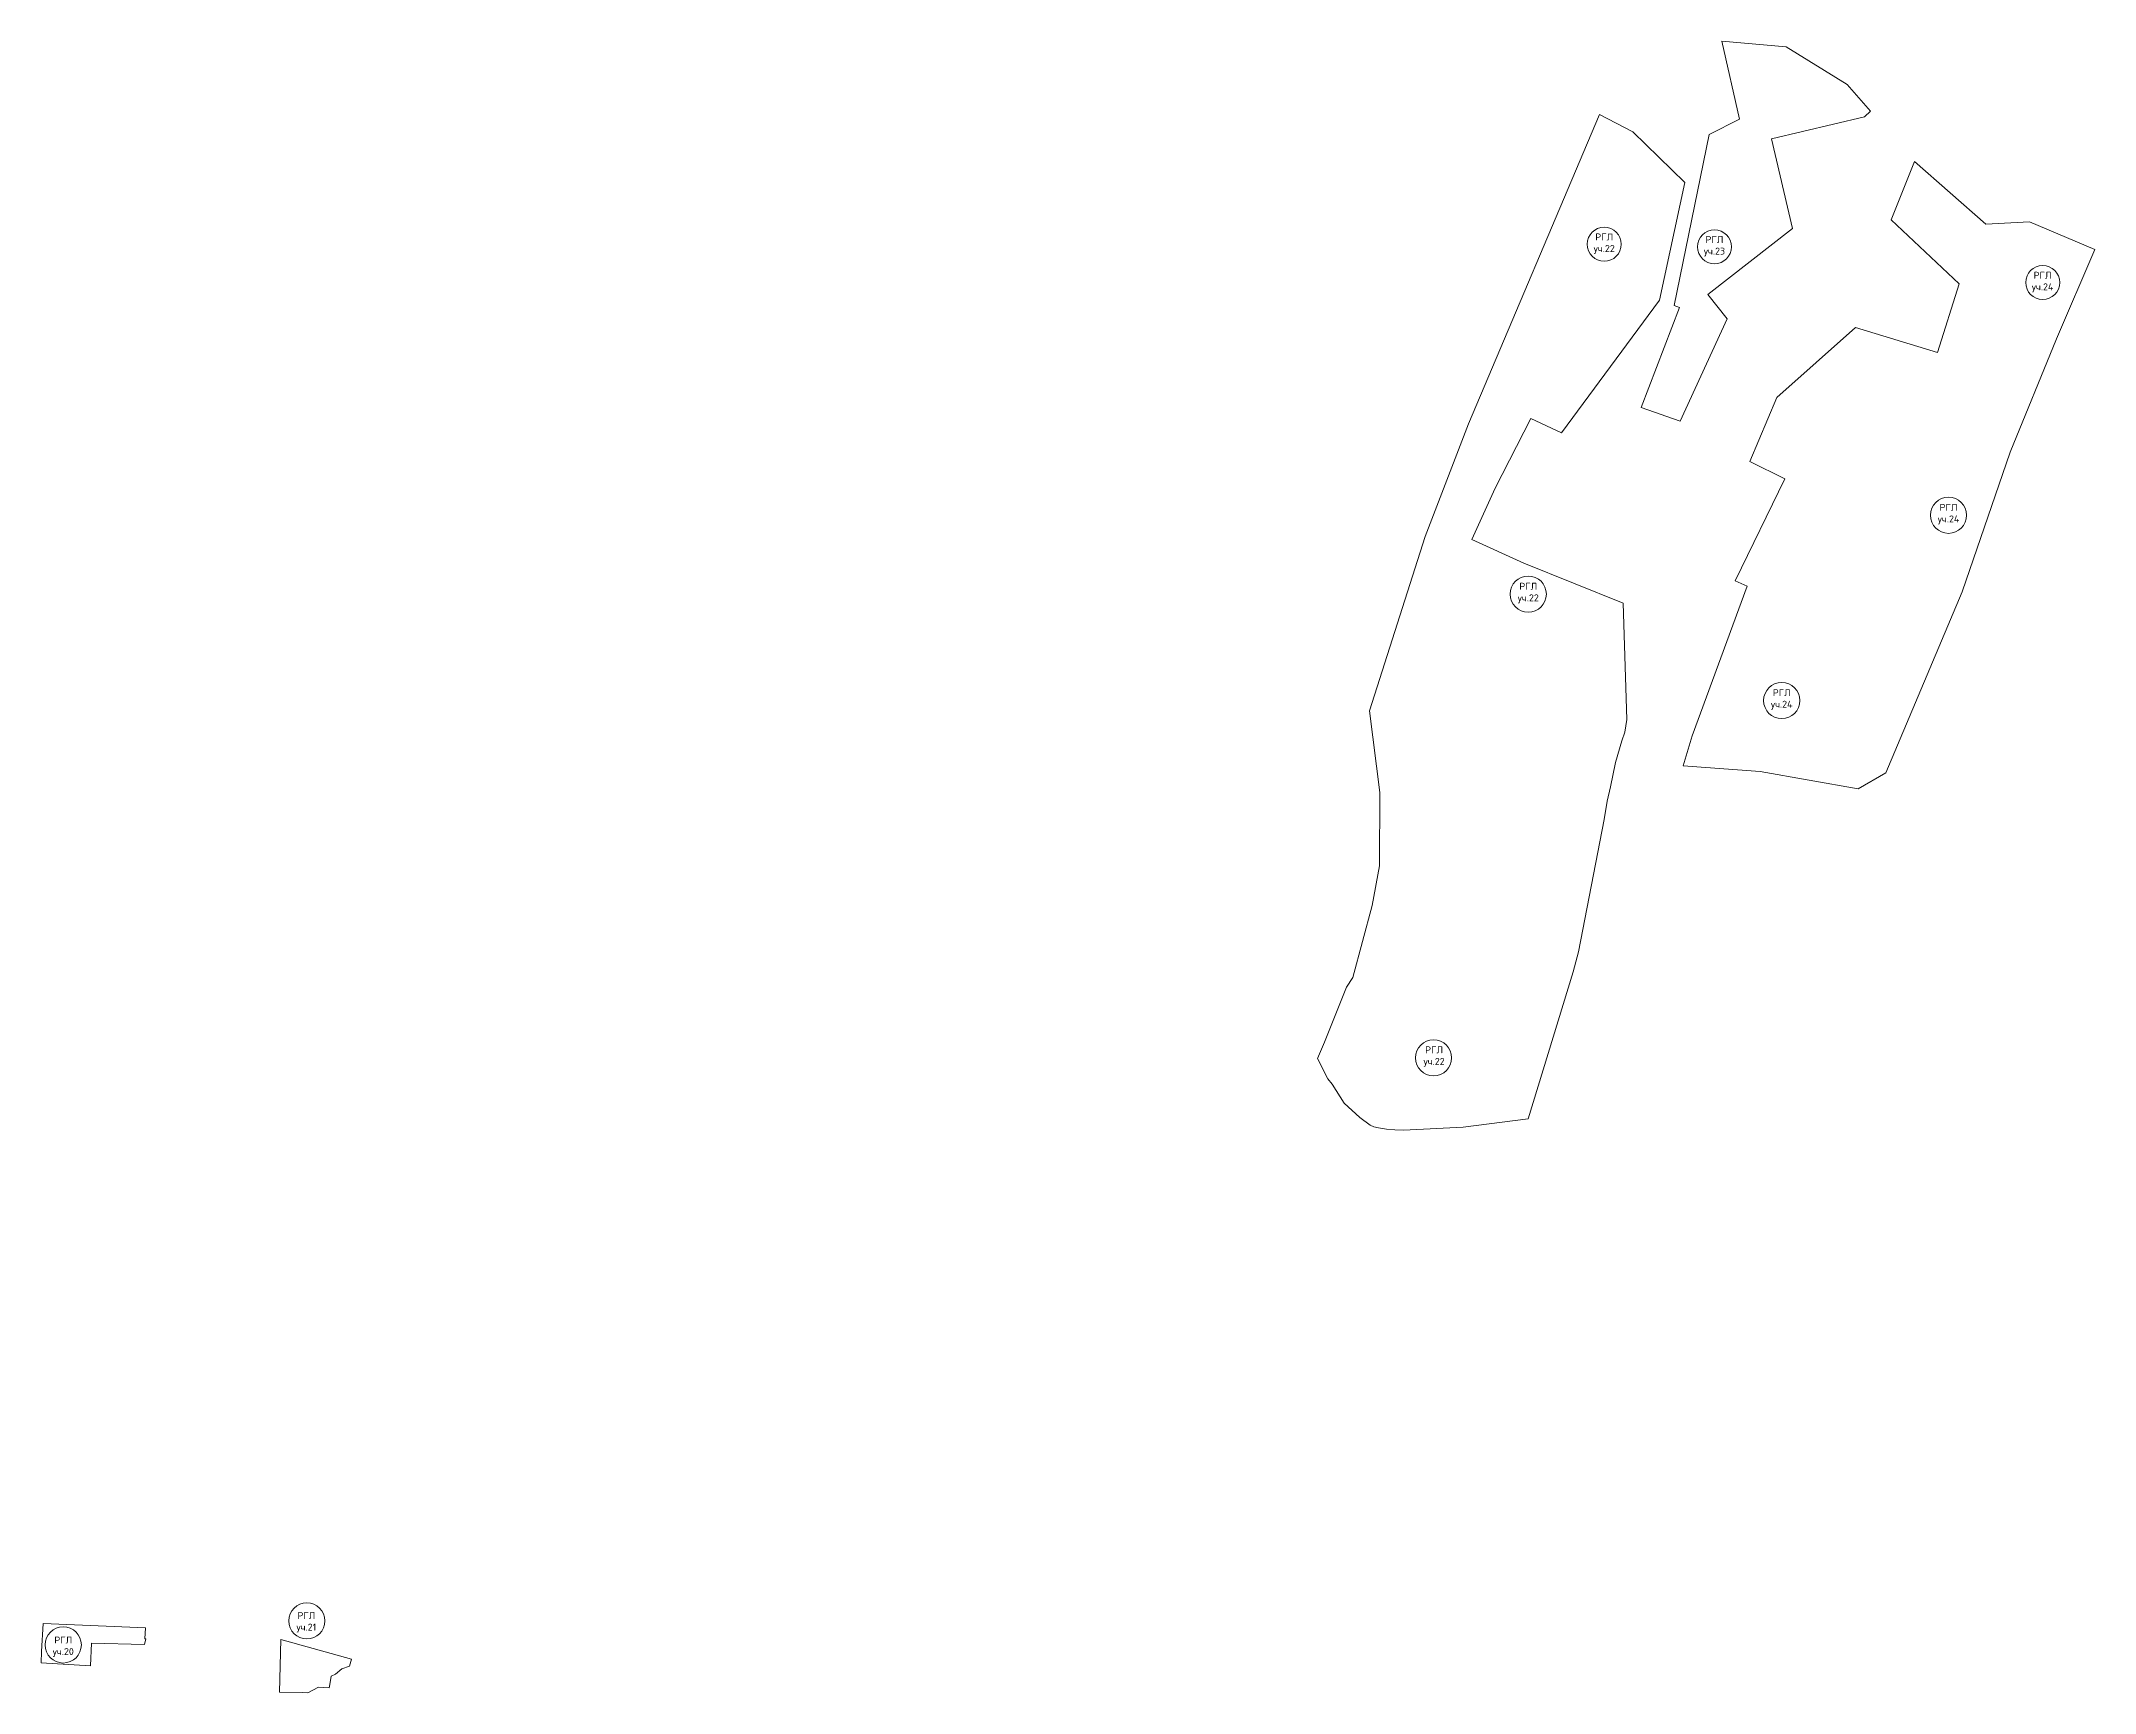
# Model space of a CAD drawing. Extents: x 1391620 to 1399948, y 355685 to 360843.
# Drawn here: x 1398018 to 1399948, y 359277 to 360829 of the extents above; entities that cross this region are included whole.
import ezdxf

# ---------------------------------------------------------------- set-up
doc = ezdxf.new("R2010")
doc.units = 0
doc.header["$MEASUREMENT"] = 0
doc.layers.add('РГЛ', color=74, linetype='Continuous')
doc.styles.get("Standard").update_dxf_attribs({"font": 'simplex.shx'})

msp = doc.modelspace()

# ---------------------------------------------------------------- linework, layer by layer
at = {"layer": 'РГЛ', "lineweight": 20}
for points in [[(1399737.5, 360763.6), (1399715.6, 360788.6), (1399658.3, 360824), (1399597.8, 360829.5), (1399614.3, 360756.1), (1399585.8, 360741.7), (1399553, 360581), (1399557.9, 360579.1), (1399522, 360485), (1399558.5, 360472.1), (1399602.6, 360568.4), (1399584.5, 360591.3), (1399664.3, 360653.2), (1399644.4, 360737.5), (1399731.8, 360758.2), (1399737.5, 360763.6)], [(1399415.6, 359816.3), (1399458, 359954.4), (1399463, 359973.2), (1399487.3, 360097.7), (1399489.9, 360114.8), (1399493.2, 360128.4), (1399497.9, 360151.3), (1399503.8, 360171.8), (1399506.5, 360179.8), (1399508.5, 360191.7), (1399505, 360301.2), (1399411.5, 360338.8), (1399362.9, 360360.9), (1399384.8, 360409.1), (1399418.1, 360474.7), (1399447.1, 360461.2), (1399539, 360585.9), (1399563.1, 360696.6), (1399514.2, 360744.1), (1399482.7, 360760.6), (1399359.6, 360469.8), (1399319, 360363.8), (1399266.5, 360199.8), (1399276.3, 360123.2), (1399276, 360054), (1399269, 360016.9), (1399250.9, 359949.2), (1399245.1, 359940.1), (1399224.2, 359888.4), (1399217.8, 359873.1), (1399227.4, 359854), (1399231.6, 359849), (1399242.8, 359831.1), (1399257.5, 359817.6), (1399267.1, 359810.4), (1399270.8, 359808.9), (1399274.9, 359807.9), (1399282.6, 359806.6), (1399290.3, 359805.8), (1399298.4, 359805.6), (1399354.5, 359808.6), (1399415.6, 359816.3)], [(1399561.3, 360148.1), (1399633.8, 360142.7), (1399725.9, 360126.4), (1399751.9, 360141.5), (1399823.5, 360311.8), (1399868.8, 360443.1), (1399912.4, 360549.6), (1399948.4, 360633.6), (1399887, 360659.7), (1399845.9, 360657.4), (1399778.8, 360716.4), (1399757, 360661.5), (1399820.9, 360601.2), (1399800.4, 360536.7), (1399723.5, 360560.2), (1399649.3, 360494.4), (1399624.1, 360434.3), (1399656.8, 360417.9), (1399610.3, 360322.1), (1399621.7, 360317.1), (1399570, 360176.2), (1399561.3, 360148.1)], [(1398019.9, 359341.7), (1398018.6, 359315.4), (1398018.1, 359304.9), (1398064.5, 359302.1), (1398065.5, 359323.3), (1398115.4, 359322), (1398116.5, 359327.3), (1398115.6, 359327.3), (1398116.1, 359337.7), (1398019.9, 359341.7)], [(1398307.9, 359301.9), (1398300.8, 359299.2), (1398294.9, 359294.3), (1398290.7, 359292.5), (1398289.3, 359284.6), (1398288.9, 359281.3), (1398278.9, 359282), (1398268.7, 359276.6), (1398263.9, 359276.9), (1398242.1, 359277.4), (1398243.4, 359326.7), (1398309.8, 359308.4), (1398307.9, 359301.9)]]:
    msp.add_lwpolyline(points, dxfattribs=at)
at = {"layer": 'РГЛ', "lineweight": 0}
for centre, radius in [((1399487.2, 360638.5), 16), ((1399590.8, 360636.1), 16), ((1399899.3, 360602.5), 16), ((1399810.8, 360383.7), 17), ((1399415.8, 360309.6), 17), ((1399654, 360209.5), 17), ((1399326.8, 359873.6), 17), ((1398267.8, 359344.3), 17), ((1398038.9, 359321.7), 17)]:
    msp.add_circle(centre, radius, dxfattribs=at)

# ---------------------------------------------------------------- texts
at = {"layer": 'РГЛ', "char_height": 6.53, "width": 6.533, "attachment_point": 2}
for s, insert in [('РГЛ\\Pуч.22', (1399487.2, 360648.6)), ('РГЛ\\Pуч.23', (1399590.8, 360646.2)), ('РГЛ\\Pуч.24', (1399899.2, 360612.6)), ('РГЛ\\Pуч.24', (1399810.8, 360394.4)), ('РГЛ\\Pуч.22', (1399415.8, 360320.2)), ('РГЛ\\Pуч.24', (1399654, 360220.2)), ('РГЛ\\Pуч.22', (1399327.3, 359884.4)), ('РГЛ\\Pуч.21', (1398267.4, 359352.6)), ('РГЛ\\Pуч.20', (1398038.9, 359329.6))]:
    msp.add_mtext(s, dxfattribs=dict(at, insert=insert))

doc.saveas('drawing.dxf')
